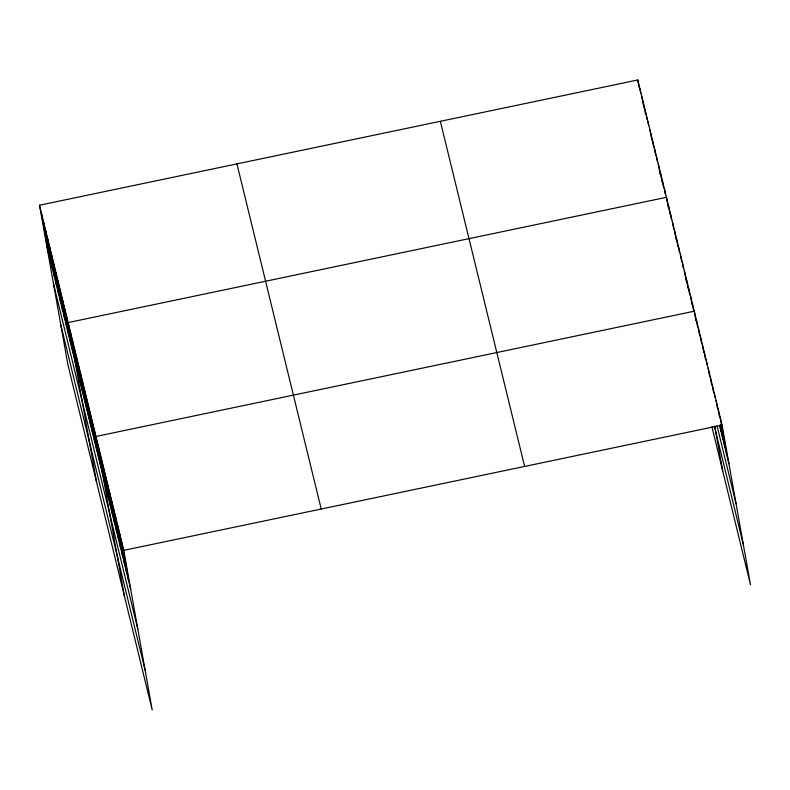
<?xml version="1.0" encoding="UTF-8"?>
<svg xmlns="http://www.w3.org/2000/svg" width="790" height="790" viewBox="0 0 790 790"><rect width="100%" height="100%" fill="white"/><g stroke="black" fill="none" stroke-linecap="round" stroke-linejoin="round"><path stroke-width="1.19" d="M39.5 205.222L123.773 550.354L152.223 710.032L67.94 364.901L39.5 205.222L637.777 79.968L722.06 425.099L750.5 584.778L711.909 426.719M123.773 550.354L722.06 425.099M719.581 425.435L728.953 463.789M717.043 425.85L736.063 503.714M714.437 426.304L743.39 544.853M440.346 121.305L524.629 466.436M236.931 163.895L321.214 509.017M46.393 243.913L130.666 589.044M53.503 283.837L137.786 628.968M60.83 324.976L145.113 670.108M720.075 416.962L726.958 455.652M718.08 408.825L719.591 417.288M720.885 424.546L724.973 447.515M716.096 400.698L717.389 407.946M720.401 424.872L722.988 439.378M714.111 392.561L714.97 397.4M719.927 425.198L721.003 431.251M712.126 384.424L713.419 391.682M710.141 376.287L711.642 384.75M708.156 368.15L709.44 375.408M706.161 360.023L707.03 364.852M704.176 351.886L705.47 359.134M702.192 343.749L703.702 352.212M700.424 336.817L701.5 342.87M698.222 327.475L699.723 335.938M696.237 319.338L697.521 326.596M695.97 320.878L694.242 311.211L95.965 436.465L124.405 596.134M714.743 426.254L722.692 470.88M692.257 303.074L693.551 310.322M690.272 294.937L692 304.604M688.288 286.8L689.581 294.058M686.303 278.663L688.021 288.34M684.318 270.536L686.253 281.408M682.323 262.399L683.399 268.442M680.338 254.262L681.632 261.52M678.353 246.125L679.43 252.168M676.368 237.988L677.879 246.45M674.384 229.851L676.102 239.528M672.399 221.723L673.682 228.972M670.404 213.586L671.48 219.63M668.419 205.449L669.93 213.912M668.152 206.99L666.434 197.312L68.157 322.567L96.597 482.246M664.39 188.929L665.249 193.767M662.336 180.555L663.63 187.803M660.292 172.171L662.02 181.838M658.248 163.787L660.183 174.669M656.204 155.403L657.28 161.456M654.15 147.029L655.661 155.492M652.106 138.645L653.399 145.893M650.061 130.261L651.78 139.929M648.017 121.877L648.659 125.511M645.963 113.493L647.04 119.547M643.919 105.119L645.43 113.582M641.875 96.736L643.811 107.618M639.831 88.352L640.69 93.19M637.777 79.968L639.071 87.226M121.788 542.217L128.681 580.907M119.803 534.08L126.696 572.77M117.819 525.952L124.711 564.643M115.834 517.815L122.727 556.506M113.849 509.678L120.732 548.369M111.854 501.541L118.747 540.232M109.869 493.404L116.762 532.095M107.884 485.277L114.777 523.968M105.9 477.14L112.792 515.831M103.915 469.003L110.807 507.694M101.93 460.866L108.813 499.557M99.935 452.729L106.828 491.42M97.95 444.602L104.843 483.283M93.98 428.328L100.873 467.018M91.996 420.191L98.888 458.881M90.011 412.054L96.894 450.744M88.016 403.917L94.909 442.607M86.031 395.79L92.924 434.48M84.046 387.653L90.939 426.343M82.061 379.516L88.954 418.206M80.076 371.379L86.969 410.069M78.091 363.242L84.974 401.932M76.097 355.115L82.99 393.795M74.112 346.978L81.005 385.668M72.127 338.841L79.02 377.531M70.142 330.704L77.035 369.394M66.103 314.193L72.996 352.873M64.059 305.809L70.952 344.499M62.015 297.425L68.908 336.115M59.971 289.041L66.864 327.731M57.917 280.657L64.81 319.348M55.873 272.283L62.766 310.974M53.829 263.9L60.721 302.59M51.785 255.516L58.667 294.206M49.73 247.132L56.623 285.822M47.686 238.758L54.579 277.438M45.642 230.374L52.535 269.064M43.598 221.99L50.481 260.68M41.544 213.606L48.437 252.296"/></g></svg>
